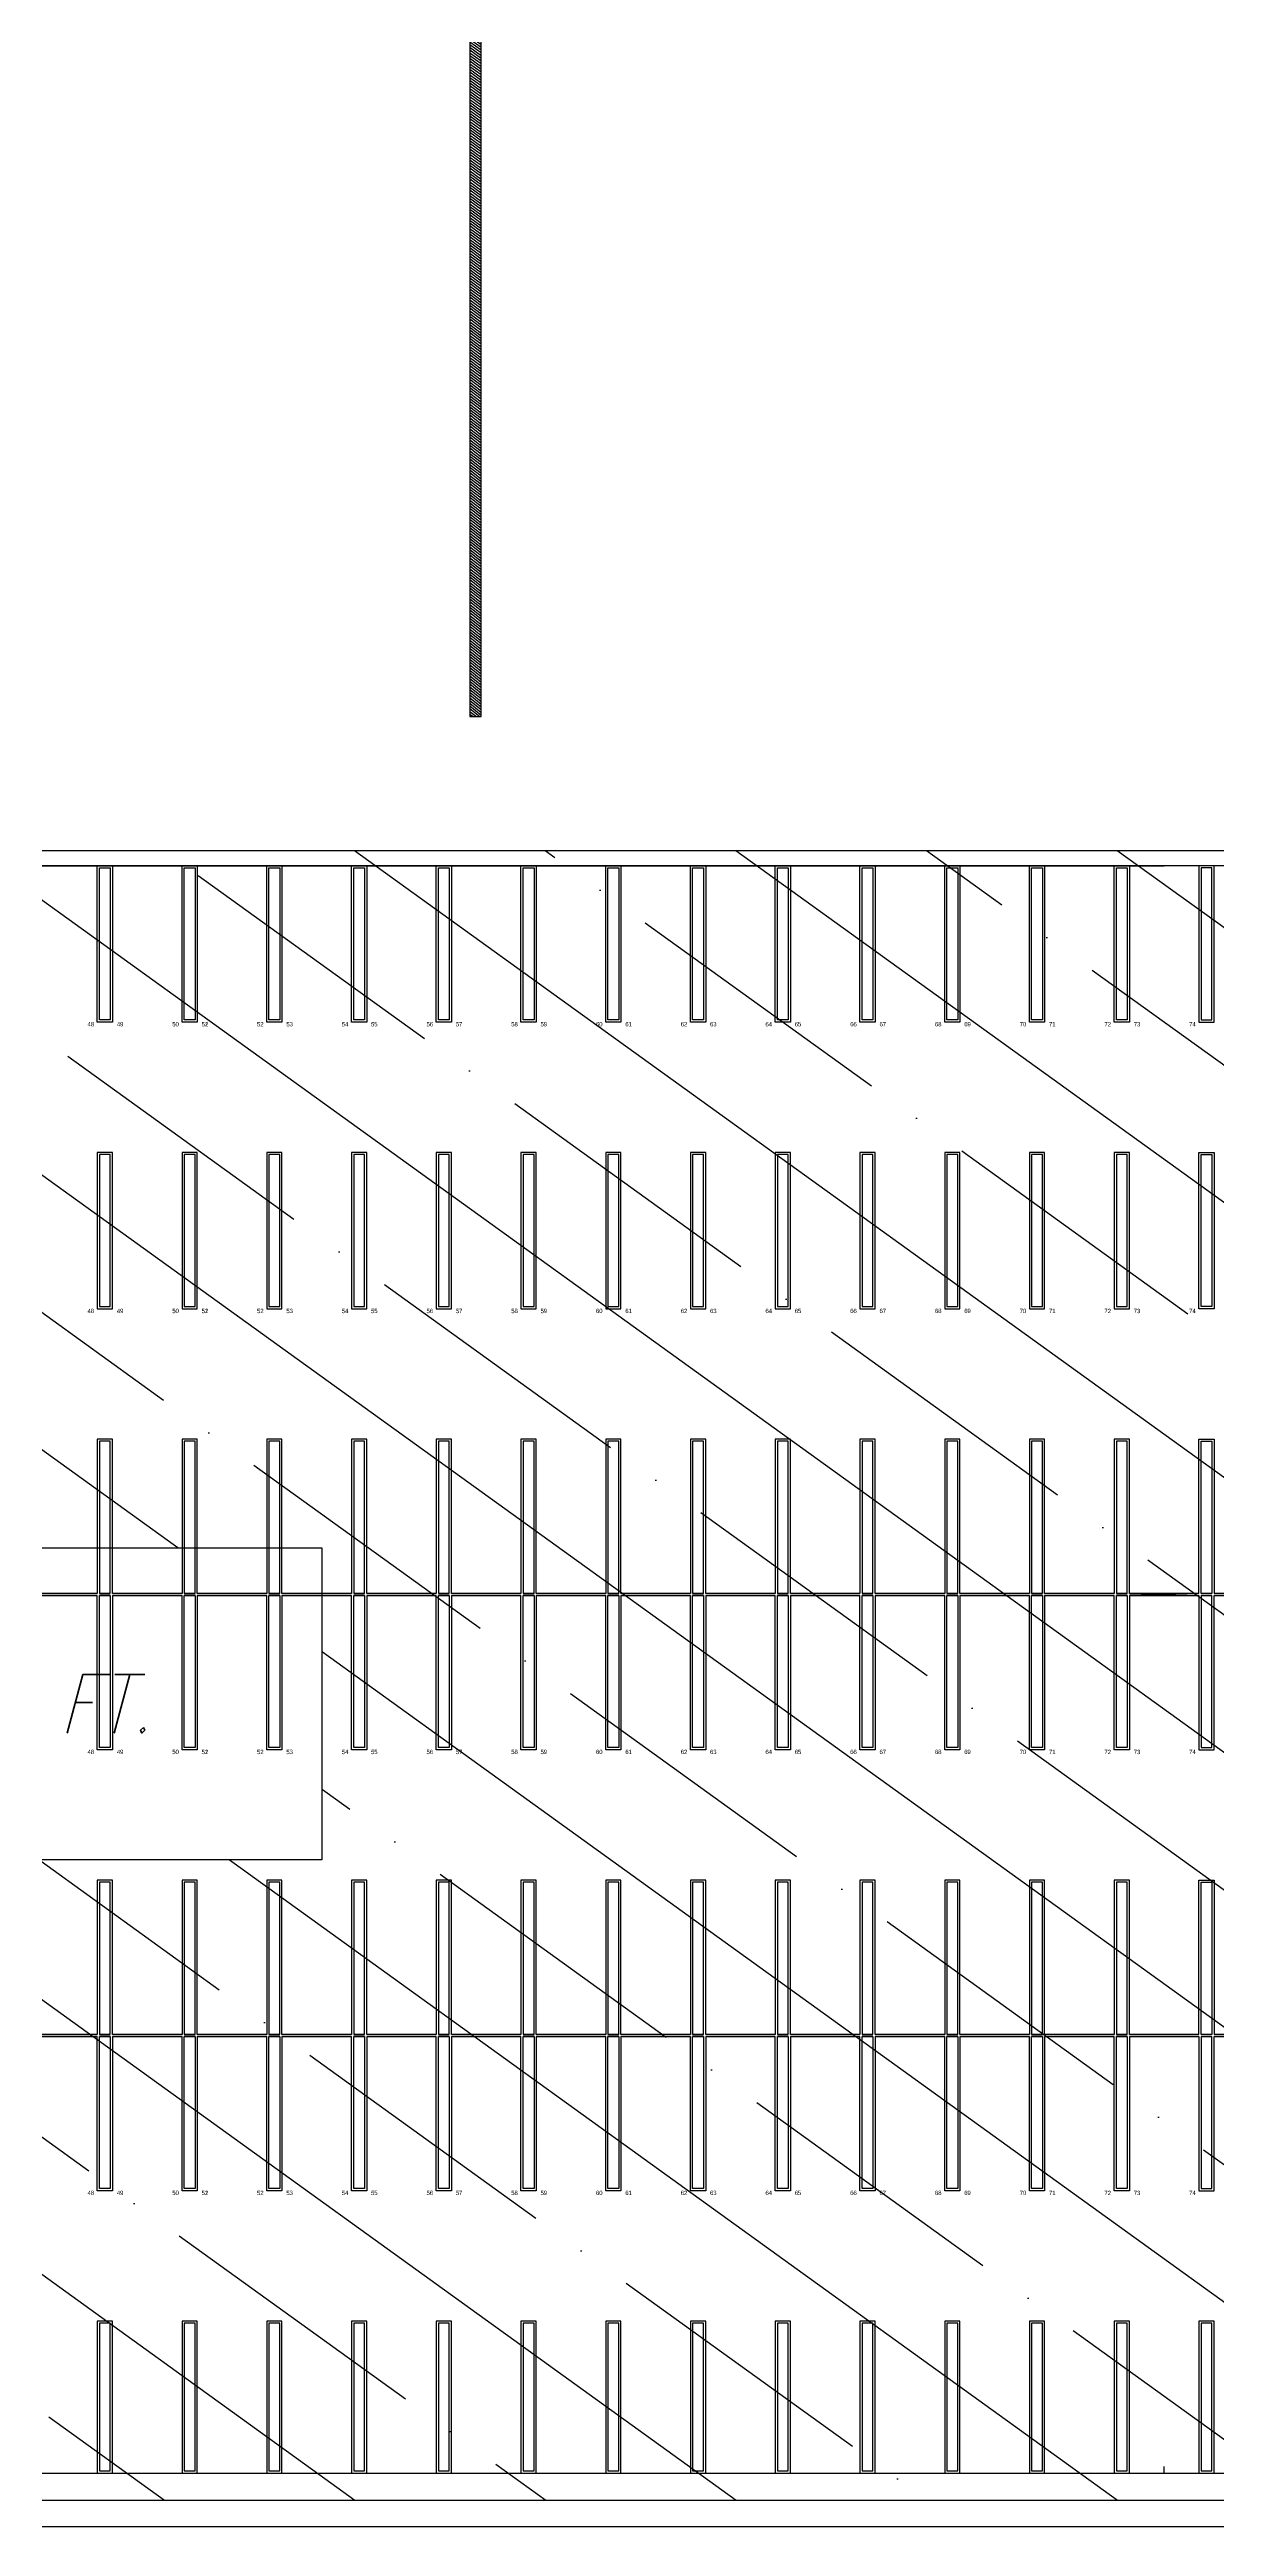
# Model space of a CAD drawing. Header units: inches. Extents: x -233729 to 737493, y -275239 to 196021.
# Drawn here: x 550942 to 590815, y -88617 to -3958 of the extents above; entities that cross this region are included whole.
import ezdxf
from ezdxf.lldxf.tags import DXFTag

# ---------------------------------------------------------------- set-up
doc = ezdxf.new("R2010")
doc.units = ezdxf.units.IN
doc.header["$MEASUREMENT"] = 0
for name, color, linetype in [('_FL_AREAS', 92, 'Continuous'), ('_FL_NEW WH_Pallets', 1, 'Continuous'), ('_FL_NEW WH_WALLS', 1, 'Continuous'), ('PR-CONCRETE', 224, 'Continuous'), ('PR-CONCRETE HATCH', 253, 'Continuous')]:
    doc.layers.add(name, color=color, linetype=linetype)
doc.layers.add('PR-RETAINING WALLS', color=4, linetype='Continuous', lineweight=25)
doc.styles.add('FL_THIN_TXT', font='romans.shx', dxfattribs={"width": 0.85, "oblique": 15})
doc.styles.get("Standard").update_dxf_attribs({"font": 'arial.ttf'})
tags = doc.linetypes.add('DASHDOT2', pattern=[12.7, 6.35, -3.175, 0, -3.175]).pattern_tags.tags
tags[10:11] = [DXFTag(74, 4), DXFTag(75, 0), DXFTag(340, '0'), DXFTag(46, 0.0), DXFTag(50, 0.0), DXFTag(44, 0.0), DXFTag(45, 0.0)]
tags[8:9] = [DXFTag(74, 4), DXFTag(75, 0), DXFTag(340, '0'), DXFTag(46, 0.0), DXFTag(50, 0.0), DXFTag(44, 0.0), DXFTag(45, 0.0)]
tags[6:7] = [DXFTag(74, 4), DXFTag(75, 0), DXFTag(340, '0'), DXFTag(46, 0.0), DXFTag(50, 0.0), DXFTag(44, 0.0), DXFTag(45, 0.0)]
tags[4:5] = [DXFTag(74, 4), DXFTag(75, 0), DXFTag(340, '0'), DXFTag(46, 0.0), DXFTag(50, 0.0), DXFTag(44, 0.0), DXFTag(45, 0.0)]

# ---------------------------------------------------------------- blocks, each defined once
blk = doc.blocks.new('A$Cd2fab3cb')
at = {"layer": 'PR-CONCRETE HATCH', "linetype": 'DASHDOT2', "transparency": 33554559}
h = blk.add_hatch(dxfattribs=at)
h.set_pattern_fill('ANSI35', color=256, scale=100)
h.set_pattern_definition([(45, (-1598098.226, -830189.208), (-17.67766953, 17.67766953), []), (45, (-1598080.55, -830189.208), (-17.67766953, 17.67766953), [31.25, -6.25, 0, -6.25])])
h.paths.add_polyline_path([(118.26, 135.82), (300.88, 106.22), (182.68, -622.78), (0.07, -593.17)])
at = {"layer": 'PR-RETAINING WALLS'}
h = blk.add_hatch(dxfattribs=at)
h.set_pattern_fill('ANSI31', color=256, scale=2)
h.set_pattern_definition([(45, (-1598098.7279, -830192.30263), (-0.176776695297, 0.176776695297), [])])
h.paths.add_polyline_path([(-48.51, -299.23), (30.46, -312.02), (30.66, -310.77), (-48.31, -297.98)])
at = {"layer": 'PR-CONCRETE'}
blk.add_lwpolyline([(183.1, -620.22), (300.88, 106.22), (-375.29, 215.84, 0.414214), (-426.92, 178.63), (-589.53, -824.37, -0.225878), (-596.57, -834.55, 1.082972), (-534.25, -925.43, -0.21352), (-522.41, -922.28), (-198.23, -974.84, -0.413147), (-160.99, -1026.3), (-166.15, -1058.87)], format="xyb", dxfattribs=at)
at = {"layer": 'PR-CONCRETE HATCH', "linetype": 'DASHDOT2'}
blk.add_lwpolyline([(0.07, -593.17), (117.9, 133.57)], dxfattribs=at)
at = {"layer": 'PR-RETAINING WALLS'}
blk.add_lwpolyline([(-48.51, -299.23), (30.46, -312.02), (30.66, -310.77), (-48.31, -297.98), (-48.51, -299.23)], dxfattribs=at)
blk = doc.blocks.new('A$C4bdc07ce')
at = {"layer": '_FL_NEW WH_Pallets'}
for p, q in [((0, 0), (4452, 0)), ((2979, -1005), (2883, -1005)), ((2979, -1008), (2883, -1008)), ((2883, -1008), (2979, -1008)), ((2997, -1005), (2982, -1005)), ((2997, -1008), (2982, -1008)), ((2982, -1008), (2997, -1008)), ((3096, -1005), (3000, -1005)), ((3096, -1008), (3000, -1008)), ((3000, -1008), (3096, -1008)), ((3114, -1005), (3099, -1005)), ((3114, -1008), (3099, -1008)), ((3099, -1008), (3114, -1008)), ((3213, -1005), (3117, -1005)), ((3213, -1008), (3117, -1008)), ((3117, -1008), (3213, -1008)), ((3231, -1005), (3216, -1005)), ((3231, -1008), (3216, -1008)), ((3216, -1008), (3231, -1008)), ((3330, -1005), (3234, -1005)), ((3330, -1008), (3234, -1008)), ((3234, -1008), (3330, -1008)), ((3348, -1005), (3333, -1005)), ((3348, -1008), (3333, -1008)), ((3333, -1008), (3348, -1008)), ((3447, -1005), (3351, -1005)), ((3447, -1008), (3351, -1008)), ((3351, -1008), (3447, -1008)), ((3465, -1005), (3450, -1005)), ((3465, -1008), (3450, -1008)), ((3450, -1008), (3465, -1008)), ((3564, -1005), (3468, -1005)), ((3564, -1008), (3468, -1008)), ((3468, -1008), (3564, -1008)), ((3582, -1005), (3567, -1005)), ((3582, -1008), (3567, -1008)), ((3567, -1008), (3582, -1008)), ((3681, -1005), (3585, -1005)), ((3681, -1008), (3585, -1008)), ((3585, -1008), (3681, -1008)), ((3699, -1005), (3684, -1005)), ((3699, -1008), (3684, -1008)), ((3684, -1008), (3699, -1008)), ((3798, -1005), (3702, -1005)), ((3798, -1008), (3702, -1008)), ((3702, -1008), (3798, -1008)), ((3816, -1005), (3801, -1005)), ((3816, -1008), (3801, -1008)), ((3801, -1008), (3816, -1008)), ((3915, -1005), (3819, -1005)), ((3915, -1008), (3819, -1008)), ((3819, -1008), (3915, -1008)), ((3933, -1005), (3918, -1005)), ((3933, -1008), (3918, -1008)), ((3918, -1008), (3933, -1008)), ((4032, -1005), (3936, -1005)), ((4032, -1008), (3936, -1008)), ((3936, -1008), (4032, -1008)), ((4050, -1005), (4035, -1005)), ((4050, -1008), (4035, -1008)), ((4035, -1008), (4050, -1008)), ((4149, -1005), (4053, -1005)), ((4149, -1008), (4053, -1008)), ((4053, -1008), (4149, -1008)), ((4167, -1005), (4152, -1005)), ((4167, -1008), (4152, -1008)), ((4152, -1008), (4167, -1008)), ((4266, -1005), (4170, -1005)), ((4266, -1008), (4170, -1008)), ((4170, -1008), (4266, -1008)), ((4284, -1005), (4269, -1005)), ((4284, -1008), (4269, -1008)), ((4269, -1008), (4284, -1008)), ((4383, -1005), (4287, -1005)), ((4383, -1008), (4287, -1008)), ((4287, -1008), (4383, -1008)), ((4401, -1005), (4386, -1005)), ((4401, -1008), (4386, -1008)), ((4386, -1008), (4401, -1008)), ((4500, -1005), (4404, -1005)), ((4404, -1005), (4500, -1008)), ((4500, -1005), (4404, -1008)), ((4500, -1008), (4404, -1008)), ((4404, -1008), (4500, -1008)), ((4518, -1005), (4503, -1005)), ((4518, -1008), (4503, -1008)), ((4503, -1008), (4518, -1008)), ((4617, -1005), (4521, -1005)), ((4617, -1008), (4521, -1008)), ((4521, -1008), (4617, -1008)), ((2979, -1614), (2883, -1614)), ((2979, -1617), (2883, -1617)), ((2883, -1617), (2979, -1617)), ((2997, -1614), (2982, -1614)), ((2997, -1617), (2982, -1617)), ((2982, -1617), (2997, -1617)), ((3096, -1614), (3000, -1614)), ((3096, -1617), (3000, -1617)), ((3000, -1617), (3096, -1617)), ((3114, -1614), (3099, -1614)), ((3114, -1617), (3099, -1617)), ((3099, -1617), (3114, -1617)), ((3213, -1614), (3117, -1614)), ((3213, -1617), (3117, -1617)), ((3117, -1617), (3213, -1617)), ((3231, -1614), (3216, -1614)), ((3231, -1617), (3216, -1617)), ((3216, -1617), (3231, -1617)), ((3330, -1614), (3234, -1614)), ((3330, -1617), (3234, -1617)), ((3234, -1617), (3330, -1617)), ((3348, -1614), (3333, -1614)), ((3348, -1617), (3333, -1617)), ((3333, -1617), (3348, -1617)), ((3447, -1614), (3351, -1614)), ((3447, -1617), (3351, -1617)), ((3351, -1617), (3447, -1617)), ((3465, -1614), (3450, -1614)), ((3465, -1617), (3450, -1617)), ((3450, -1617), (3465, -1617)), ((3564, -1614), (3468, -1614)), ((3564, -1617), (3468, -1617)), ((3468, -1617), (3564, -1617)), ((3582, -1614), (3567, -1614)), ((3582, -1617), (3567, -1617)), ((3567, -1617), (3582, -1617)), ((3681, -1614), (3585, -1614)), ((3681, -1617), (3585, -1617)), ((3585, -1617), (3681, -1617)), ((3699, -1614), (3684, -1614)), ((3699, -1617), (3684, -1617)), ((3684, -1617), (3699, -1617)), ((3798, -1614), (3702, -1614)), ((3798, -1617), (3702, -1617)), ((3702, -1617), (3798, -1617)), ((3816, -1614), (3801, -1614)), ((3816, -1617), (3801, -1617)), ((3801, -1617), (3816, -1617)), ((3915, -1614), (3819, -1614)), ((3915, -1617), (3819, -1617)), ((3819, -1617), (3915, -1617)), ((3933, -1614), (3918, -1614)), ((3933, -1617), (3918, -1617)), ((3918, -1617), (3933, -1617)), ((4032, -1614), (3936, -1614)), ((4032, -1617), (3936, -1617)), ((3936, -1617), (4032, -1617)), ((4050, -1614), (4035, -1614)), ((4050, -1617), (4035, -1617)), ((4035, -1617), (4050, -1617)), ((4149, -1614), (4053, -1614)), ((4149, -1617), (4053, -1617)), ((4053, -1617), (4149, -1617)), ((4167, -1614), (4152, -1614)), ((4167, -1617), (4152, -1617)), ((4152, -1617), (4167, -1617)), ((4266, -1614), (4170, -1614)), ((4266, -1617), (4170, -1617)), ((4170, -1617), (4266, -1617)), ((4284, -1614), (4269, -1614)), ((4284, -1617), (4269, -1617)), ((4269, -1617), (4284, -1617)), ((4383, -1614), (4287, -1614)), ((4383, -1617), (4287, -1617)), ((4287, -1617), (4383, -1617)), ((4401, -1614), (4386, -1614)), ((4401, -1617), (4386, -1617)), ((4386, -1617), (4401, -1617)), ((4500, -1614), (4404, -1614)), ((4500, -1617), (4404, -1617)), ((4404, -1617), (4500, -1617)), ((4518, -1614), (4503, -1614)), ((4518, -1617), (4503, -1617)), ((4503, -1617), (4518, -1617)), ((4617, -1614), (4521, -1614)), ((4617, -1617), (4521, -1617)), ((4521, -1617), (4617, -1617)), ((4452, -2220), (4452, -2211))]:
    blk.add_line(p, q, dxfattribs=at)
for points in [[(0, -2220), (0, -2220), (8904, -2220), (8904, 0), (0, 0), (0, -2220)], [(3000, 0), (3000, 0), (3000, -216), (2979, -216), (2979, 0), (3000, 0)], [(3117, 0), (3117, 0), (3117, -216), (3096, -216), (3096, 0), (3117, 0)], [(3234, 0), (3234, 0), (3234, -216), (3213, -216), (3213, 0), (3234, 0)], [(3351, 0), (3351, 0), (3351, -216), (3330, -216), (3330, 0), (3351, 0)], [(3468, 0), (3468, 0), (3468, -216), (3447, -216), (3447, 0), (3468, 0)], [(3585, 0), (3585, 0), (3585, -216), (3564, -216), (3564, 0), (3585, 0)], [(3702, 0), (3702, 0), (3702, -216), (3681, -216), (3681, 0), (3702, 0)], [(3819, 0), (3819, 0), (3819, -216), (3798, -216), (3798, 0), (3819, 0)], [(3936, 0), (3936, 0), (3936, -216), (3915, -216), (3915, 0), (3936, 0)], [(4053, 0), (4053, 0), (4053, -216), (4032, -216), (4032, 0), (4053, 0)], [(4170, 0), (4170, 0), (4170, -216), (4149, -216), (4149, 0), (4170, 0)], [(4287, 0), (4287, 0), (4287, -216), (4266, -216), (4266, 0), (4287, 0)], [(4404, 0), (4404, 0), (4404, -216), (4383, -216), (4383, 0), (4404, 0)], [(4500, 0), (4500, 0), (4500, -216), (4521, -216), (4521, 0), (4500, 0)], [(3000, -612), (3000, -612), (3000, -396), (2979, -396), (2979, -612), (3000, -612)], [(3117, -612), (3117, -612), (3117, -396), (3096, -396), (3096, -612), (3117, -612)], [(3234, -612), (3234, -612), (3234, -396), (3213, -396), (3213, -612), (3234, -612)], [(3351, -612), (3351, -612), (3351, -396), (3330, -396), (3330, -612), (3351, -612)], [(3468, -612), (3468, -612), (3468, -396), (3447, -396), (3447, -612), (3468, -612)], [(3585, -612), (3585, -612), (3585, -396), (3564, -396), (3564, -612), (3585, -612)], [(3702, -612), (3702, -612), (3702, -396), (3681, -396), (3681, -612), (3702, -612)], [(3819, -612), (3819, -612), (3819, -396), (3798, -396), (3798, -612), (3819, -612)], [(3936, -612), (3936, -612), (3936, -396), (3915, -396), (3915, -612), (3936, -612)], [(4053, -612), (4053, -612), (4053, -396), (4032, -396), (4032, -612), (4053, -612)], [(4170, -612), (4170, -612), (4170, -396), (4149, -396), (4149, -612), (4170, -612)], [(4287, -612), (4287, -612), (4287, -396), (4266, -396), (4266, -612), (4287, -612)], [(4404, -612), (4404, -612), (4404, -396), (4383, -396), (4383, -612), (4404, -612)], [(4500, -612), (4500, -612), (4500, -396), (4521, -396), (4521, -612), (4500, -612)], [(3000, -1005), (3000, -792), (2979, -792), (2979, -1005)], [(3117, -1005), (3117, -792), (3096, -792), (3096, -1005)], [(3234, -1005), (3234, -792), (3213, -792), (3213, -1005)], [(3351, -1005), (3351, -792), (3330, -792), (3330, -1005)], [(3468, -1005), (3468, -792), (3447, -792), (3447, -1005)], [(3585, -1005), (3585, -792), (3564, -792), (3564, -1005)], [(3702, -1005), (3702, -792), (3681, -792), (3681, -1005)], [(3819, -1005), (3819, -792), (3798, -792), (3798, -1005)], [(3936, -1005), (3936, -792), (3915, -792), (3915, -1005)], [(4053, -1005), (4053, -792), (4032, -792), (4032, -1005)], [(4170, -1005), (4170, -792), (4149, -792), (4149, -1005)], [(4287, -1005), (4287, -792), (4266, -792), (4266, -1005)], [(4404, -1005), (4404, -792), (4383, -792), (4383, -1005)], [(4500, -1005), (4500, -792), (4521, -792), (4521, -1005)], [(3000, -1008), (3000, -1221), (2979, -1221), (2979, -1008)], [(2982, -1005), (2997, -1005)], [(2982, -1008), (2997, -1008)], [(3117, -1008), (3117, -1221), (3096, -1221), (3096, -1008)], [(3099, -1005), (3114, -1005)], [(3099, -1008), (3114, -1008)], [(3234, -1008), (3234, -1221), (3213, -1221), (3213, -1008)], [(3216, -1005), (3231, -1005)], [(3216, -1008), (3231, -1008)], [(3351, -1008), (3351, -1221), (3330, -1221), (3330, -1008)], [(3333, -1005), (3348, -1005)], [(3333, -1008), (3348, -1008)], [(3468, -1008), (3468, -1221), (3447, -1221), (3447, -1008)], [(3450, -1005), (3465, -1005)], [(3450, -1008), (3465, -1008)], [(3585, -1008), (3585, -1221), (3564, -1221), (3564, -1008)], [(3567, -1005), (3582, -1005)], [(3567, -1008), (3582, -1008)], [(3702, -1008), (3702, -1221), (3681, -1221), (3681, -1008)], [(3684, -1005), (3699, -1005)], [(3684, -1008), (3699, -1008)], [(3819, -1008), (3819, -1221), (3798, -1221), (3798, -1008)], [(3801, -1005), (3816, -1005)], [(3801, -1008), (3816, -1008)], [(3936, -1008), (3936, -1221), (3915, -1221), (3915, -1008)], [(3918, -1005), (3933, -1005)], [(3918, -1008), (3933, -1008)], [(4053, -1008), (4053, -1221), (4032, -1221), (4032, -1008)], [(4035, -1005), (4050, -1005)], [(4035, -1008), (4050, -1008)], [(4170, -1008), (4170, -1221), (4149, -1221), (4149, -1008)], [(4152, -1005), (4167, -1005)], [(4152, -1008), (4167, -1008)], [(4287, -1008), (4287, -1221), (4266, -1221), (4266, -1008)], [(4269, -1005), (4284, -1005)], [(4269, -1008), (4284, -1008)], [(4404, -1008), (4404, -1221), (4383, -1221), (4383, -1008)], [(4386, -1005), (4401, -1005)], [(4386, -1008), (4401, -1008)], [(4500, -1008), (4500, -1221), (4521, -1221), (4521, -1008)], [(4518, -1005), (4503, -1005)], [(4518, -1008), (4503, -1008)], [(3000, -1614), (3000, -1401), (2979, -1401), (2979, -1614)], [(3117, -1614), (3117, -1401), (3096, -1401), (3096, -1614)], [(3234, -1614), (3234, -1401), (3213, -1401), (3213, -1614)], [(3351, -1614), (3351, -1401), (3330, -1401), (3330, -1614)], [(3468, -1614), (3468, -1401), (3447, -1401), (3447, -1614)], [(3585, -1614), (3585, -1401), (3564, -1401), (3564, -1614)], [(3702, -1614), (3702, -1401), (3681, -1401), (3681, -1614)], [(3819, -1614), (3819, -1401), (3798, -1401), (3798, -1614)], [(3936, -1614), (3936, -1401), (3915, -1401), (3915, -1614)], [(4053, -1614), (4053, -1401), (4032, -1401), (4032, -1614)], [(4170, -1614), (4170, -1401), (4149, -1401), (4149, -1614)], [(4287, -1614), (4287, -1401), (4266, -1401), (4266, -1614)], [(4404, -1614), (4404, -1401), (4383, -1401), (4383, -1614)], [(4500, -1614), (4500, -1401), (4521, -1401), (4521, -1614)], [(3000, -1617), (3000, -1830), (2979, -1830), (2979, -1617)], [(2982, -1614), (2997, -1614)], [(2982, -1617), (2997, -1617)], [(3117, -1617), (3117, -1830), (3096, -1830), (3096, -1617)], [(3099, -1614), (3114, -1614)], [(3099, -1617), (3114, -1617)], [(3234, -1617), (3234, -1830), (3213, -1830), (3213, -1617)], [(3216, -1614), (3231, -1614)], [(3216, -1617), (3231, -1617)], [(3351, -1617), (3351, -1830), (3330, -1830), (3330, -1617)], [(3333, -1614), (3348, -1614)], [(3333, -1617), (3348, -1617)], [(3468, -1617), (3468, -1830), (3447, -1830), (3447, -1617)], [(3450, -1614), (3465, -1614)], [(3450, -1617), (3465, -1617)], [(3585, -1617), (3585, -1830), (3564, -1830), (3564, -1617)], [(3567, -1614), (3582, -1614)], [(3567, -1617), (3582, -1617)], [(3702, -1617), (3702, -1830), (3681, -1830), (3681, -1617)], [(3684, -1614), (3699, -1614)], [(3684, -1617), (3699, -1617)], [(3819, -1617), (3819, -1830), (3798, -1830), (3798, -1617)], [(3801, -1614), (3816, -1614)], [(3801, -1617), (3816, -1617)], [(3936, -1617), (3936, -1830), (3915, -1830), (3915, -1617)], [(3918, -1614), (3933, -1614)], [(3918, -1617), (3933, -1617)], [(4053, -1617), (4053, -1830), (4032, -1830), (4032, -1617)], [(4035, -1614), (4050, -1614)], [(4035, -1617), (4050, -1617)], [(4170, -1617), (4170, -1830), (4149, -1830), (4149, -1617)], [(4152, -1614), (4167, -1614)], [(4152, -1617), (4167, -1617)], [(4287, -1617), (4287, -1830), (4266, -1830), (4266, -1617)], [(4269, -1614), (4284, -1614)], [(4269, -1617), (4284, -1617)], [(4404, -1617), (4404, -1830), (4383, -1830), (4383, -1617)], [(4386, -1614), (4401, -1614)], [(4386, -1617), (4401, -1617)], [(4500, -1617), (4500, -1830), (4521, -1830), (4521, -1617)], [(4518, -1614), (4503, -1614)], [(4518, -1617), (4503, -1617)], [(2979, -2010), (2979, -2010), (2979, -2220), (3000, -2220), (3000, -2010), (2979, -2010)], [(3096, -2010), (3096, -2010), (3096, -2220), (3117, -2220), (3117, -2010), (3096, -2010)], [(3213, -2010), (3213, -2010), (3213, -2220), (3234, -2220), (3234, -2010), (3213, -2010)], [(3330, -2010), (3330, -2010), (3330, -2220), (3351, -2220), (3351, -2010), (3330, -2010)], [(3447, -2010), (3447, -2010), (3447, -2220), (3468, -2220), (3468, -2010), (3447, -2010)], [(3564, -2010), (3564, -2010), (3564, -2220), (3585, -2220), (3585, -2010), (3564, -2010)], [(3681, -2010), (3681, -2010), (3681, -2220), (3702, -2220), (3702, -2010), (3681, -2010)], [(3798, -2010), (3798, -2010), (3798, -2220), (3819, -2220), (3819, -2010), (3798, -2010)], [(3915, -2010), (3915, -2010), (3915, -2220), (3936, -2220), (3936, -2010), (3915, -2010)], [(4032, -2010), (4032, -2010), (4032, -2220), (4053, -2220), (4053, -2010), (4032, -2010)], [(4149, -2010), (4149, -2010), (4149, -2220), (4170, -2220), (4170, -2010), (4149, -2010)], [(4266, -2010), (4266, -2010), (4266, -2220), (4287, -2220), (4287, -2010), (4266, -2010)], [(4383, -2010), (4383, -2010), (4383, -2220), (4404, -2220), (4404, -2010), (4383, -2010)], [(4500, -2010), (4500, -2010), (4500, -2220), (4521, -2220), (4521, -2010), (4500, -2010)]]:
    blk.add_lwpolyline(points, dxfattribs=at)
for points in [[(2997, -3), (2997, -213), (2982, -213), (2982, -3)], [(3114, -3), (3114, -213), (3099, -213), (3099, -3)], [(3231, -3), (3231, -213), (3216, -213), (3216, -3)], [(3348, -3), (3348, -213), (3333, -213), (3333, -3)], [(3465, -3), (3465, -213), (3450, -213), (3450, -3)], [(3582, -3), (3582, -213), (3567, -213), (3567, -3)], [(3699, -3), (3699, -213), (3684, -213), (3684, -3)], [(3816, -3), (3816, -213), (3801, -213), (3801, -3)], [(3933, -3), (3933, -213), (3918, -213), (3918, -3)], [(4050, -3), (4050, -213), (4035, -213), (4035, -3)], [(4167, -3), (4167, -213), (4152, -213), (4152, -3)], [(4284, -3), (4284, -213), (4269, -213), (4269, -3)], [(4401, -3), (4401, -213), (4386, -213), (4386, -3)], [(4503, -3), (4503, -213), (4518, -213), (4518, -3)], [(2997, -609), (2997, -399), (2982, -399), (2982, -609)], [(3114, -609), (3114, -399), (3099, -399), (3099, -609)], [(3231, -609), (3231, -399), (3216, -399), (3216, -609)], [(3348, -609), (3348, -399), (3333, -399), (3333, -609)], [(3465, -609), (3465, -399), (3450, -399), (3450, -609)], [(3582, -609), (3582, -399), (3567, -399), (3567, -609)], [(3699, -609), (3699, -399), (3684, -399), (3684, -609)], [(3816, -609), (3816, -399), (3801, -399), (3801, -609)], [(3933, -609), (3933, -399), (3918, -399), (3918, -609)], [(4050, -609), (4050, -399), (4035, -399), (4035, -609)], [(4167, -609), (4167, -399), (4152, -399), (4152, -609)], [(4284, -609), (4284, -399), (4269, -399), (4269, -609)], [(4401, -609), (4401, -399), (4386, -399), (4386, -609)], [(4503, -609), (4503, -399), (4518, -399), (4518, -609)], [(2997, -1005), (2997, -795), (2982, -795), (2982, -1005)], [(3114, -1005), (3114, -795), (3099, -795), (3099, -1005)], [(3231, -1005), (3231, -795), (3216, -795), (3216, -1005)], [(3348, -1005), (3348, -795), (3333, -795), (3333, -1005)], [(3465, -1005), (3465, -795), (3450, -795), (3450, -1005)], [(3582, -1005), (3582, -795), (3567, -795), (3567, -1005)], [(3699, -1005), (3699, -795), (3684, -795), (3684, -1005)], [(3816, -1005), (3816, -795), (3801, -795), (3801, -1005)], [(3933, -1005), (3933, -795), (3918, -795), (3918, -1005)], [(4050, -1005), (4050, -795), (4035, -795), (4035, -1005)], [(4167, -1005), (4167, -795), (4152, -795), (4152, -1005)], [(4284, -1005), (4284, -795), (4269, -795), (4269, -1005)], [(4401, -1005), (4401, -795), (4386, -795), (4386, -1005)], [(4503, -1005), (4503, -795), (4518, -795), (4518, -1005)], [(2997, -1008), (2997, -1218), (2982, -1218), (2982, -1008)], [(3000, -1005), (3000, -1005)], [(3000, -1008), (3000, -1008)], [(3114, -1008), (3114, -1218), (3099, -1218), (3099, -1008)], [(3117, -1005), (3117, -1005)], [(3117, -1008), (3117, -1008)], [(3231, -1008), (3231, -1218), (3216, -1218), (3216, -1008)], [(3234, -1005), (3234, -1005)], [(3234, -1008), (3234, -1008)], [(3348, -1008), (3348, -1218), (3333, -1218), (3333, -1008)], [(3351, -1005), (3351, -1005)], [(3351, -1008), (3351, -1008)], [(3465, -1008), (3465, -1218), (3450, -1218), (3450, -1008)], [(3468, -1005), (3468, -1005)], [(3468, -1008), (3468, -1008)], [(3582, -1008), (3582, -1218), (3567, -1218), (3567, -1008)], [(3585, -1005), (3585, -1005)], [(3585, -1008), (3585, -1008)], [(3699, -1008), (3699, -1218), (3684, -1218), (3684, -1008)], [(3702, -1005), (3702, -1005)], [(3702, -1008), (3702, -1008)], [(3816, -1008), (3816, -1218), (3801, -1218), (3801, -1008)], [(3819, -1005), (3819, -1005)], [(3819, -1008), (3819, -1008)], [(3933, -1008), (3933, -1218), (3918, -1218), (3918, -1008)], [(3936, -1005), (3936, -1005)], [(3936, -1008), (3936, -1008)], [(4050, -1008), (4050, -1218), (4035, -1218), (4035, -1008)], [(4053, -1005), (4053, -1005)], [(4053, -1008), (4053, -1008)], [(4167, -1008), (4167, -1218), (4152, -1218), (4152, -1008)], [(4170, -1005), (4170, -1005)], [(4170, -1008), (4170, -1008)], [(4284, -1008), (4284, -1218), (4269, -1218), (4269, -1008)], [(4287, -1005), (4287, -1005)], [(4287, -1008), (4287, -1008)], [(4401, -1008), (4401, -1218), (4386, -1218), (4386, -1008)], [(4404, -1005), (4404, -1005)], [(4404, -1008), (4404, -1008)], [(4500, -1005), (4500, -1005)], [(4500, -1008), (4500, -1008)], [(4503, -1008), (4503, -1218), (4518, -1218), (4518, -1008)], [(2997, -1614), (2997, -1404), (2982, -1404), (2982, -1614)], [(3114, -1614), (3114, -1404), (3099, -1404), (3099, -1614)], [(3231, -1614), (3231, -1404), (3216, -1404), (3216, -1614)], [(3348, -1614), (3348, -1404), (3333, -1404), (3333, -1614)], [(3465, -1614), (3465, -1404), (3450, -1404), (3450, -1614)], [(3582, -1614), (3582, -1404), (3567, -1404), (3567, -1614)], [(3699, -1614), (3699, -1404), (3684, -1404), (3684, -1614)], [(3816, -1614), (3816, -1404), (3801, -1404), (3801, -1614)], [(3933, -1614), (3933, -1404), (3918, -1404), (3918, -1614)], [(4050, -1614), (4050, -1404), (4035, -1404), (4035, -1614)], [(4167, -1614), (4167, -1404), (4152, -1404), (4152, -1614)], [(4284, -1614), (4284, -1404), (4269, -1404), (4269, -1614)], [(4401, -1614), (4401, -1404), (4386, -1404), (4386, -1614)], [(4503, -1614), (4503, -1404), (4518, -1404), (4518, -1614)], [(2997, -1617), (2997, -1827), (2982, -1827), (2982, -1617)], [(3114, -1617), (3114, -1827), (3099, -1827), (3099, -1617)], [(3231, -1617), (3231, -1827), (3216, -1827), (3216, -1617)], [(3348, -1617), (3348, -1827), (3333, -1827), (3333, -1617)], [(3465, -1617), (3465, -1827), (3450, -1827), (3450, -1617)], [(3582, -1617), (3582, -1827), (3567, -1827), (3567, -1617)], [(3699, -1617), (3699, -1827), (3684, -1827), (3684, -1617)], [(3816, -1617), (3816, -1827), (3801, -1827), (3801, -1617)], [(3933, -1617), (3933, -1827), (3918, -1827), (3918, -1617)], [(4050, -1617), (4050, -1827), (4035, -1827), (4035, -1617)], [(4167, -1617), (4167, -1827), (4152, -1827), (4152, -1617)], [(4284, -1617), (4284, -1827), (4269, -1827), (4269, -1617)], [(4401, -1617), (4401, -1827), (4386, -1827), (4386, -1617)], [(4503, -1617), (4503, -1827), (4518, -1827), (4518, -1617)], [(2982, -2013), (2982, -2217), (2997, -2217), (2997, -2013)], [(3099, -2013), (3099, -2217), (3114, -2217), (3114, -2013)], [(3216, -2013), (3216, -2217), (3231, -2217), (3231, -2013)], [(3333, -2013), (3333, -2217), (3348, -2217), (3348, -2013)], [(3450, -2013), (3450, -2217), (3465, -2217), (3465, -2013)], [(3567, -2013), (3567, -2217), (3582, -2217), (3582, -2013)], [(3684, -2013), (3684, -2217), (3699, -2217), (3699, -2013)], [(3801, -2013), (3801, -2217), (3816, -2217), (3816, -2013)], [(3918, -2013), (3918, -2217), (3933, -2217), (3933, -2013)], [(4035, -2013), (4035, -2217), (4050, -2217), (4050, -2013)], [(4152, -2013), (4152, -2217), (4167, -2217), (4167, -2013)], [(4269, -2013), (4269, -2217), (4284, -2217), (4284, -2013)], [(4386, -2013), (4386, -2217), (4401, -2217), (4401, -2013)], [(4503, -2013), (4503, -2217), (4518, -2217), (4518, -2013)]]:
    blk.add_lwpolyline(points, close=True, dxfattribs=at)
for s, p in [('4', (2965.5, -222)), ('8', (2970, -221.9)), ('4', (3006, -222)), ('9', (3010.4, -221.9)), ('5', (3082.5, -222)), ('0', (3087, -221.9)), ('52', (3123, -222)), ('1', (3127.4, -222)), ('5', (3199.5, -222)), ('2', (3204, -222)), ('5', (3240, -222)), ('3', (3244.4, -221.9)), ('5', (3316.5, -222)), ('4', (3321, -222)), ('5', (3357, -222)), ('5', (3361.4, -221.9)), ('5', (3433.5, -222)), ('6', (3438, -221.9)), ('5', (3474, -222)), ('7', (3478.4, -222)), ('5', (3550.5, -222)), ('8', (3555, -221.9)), ('5', (3591, -222)), ('9', (3595.4, -221.9)), ('6', (3667.5, -221.9)), ('0', (3672, -221.9)), ('6', (3708, -221.9)), ('1', (3712.4, -222)), ('6', (3784.5, -221.9)), ('2', (3789, -222)), ('6', (3825, -221.9)), ('3', (3829.4, -221.9)), ('6', (3901.5, -221.9)), ('4', (3906, -222)), ('6', (3942, -221.9)), ('5', (3946.4, -221.9)), ('6', (4018.5, -221.9)), ('6', (4023, -221.9)), ('6', (4059, -221.9)), ('7', (4063.4, -222)), ('6', (4135.5, -221.9)), ('8', (4140, -221.9)), ('6', (4176, -221.9)), ('9', (4180.4, -221.9)), ('7', (4252.5, -222)), ('0', (4257, -221.9)), ('7', (4293, -222)), ('1', (4297.4, -222)), ('7', (4369.5, -222)), ('2', (4374, -222)), ('7', (4410, -222)), ('3', (4414.4, -222)), ('7', (4486.5, -222)), ('4', (4491, -222)), ('4', (2965.5, -618)), ('8', (2970, -617.9)), ('4', (3006, -618)), ('9', (3010.4, -617.9)), ('5', (3082.5, -618)), ('0', (3087, -617.9)), ('52', (3123, -618)), ('1', (3127.4, -618)), ('5', (3199.5, -618)), ('2', (3204, -618)), ('5', (3240, -618)), ('3', (3244.4, -617.9)), ('5', (3316.5, -618)), ('4', (3321, -618)), ('5', (3357, -618)), ('5', (3361.4, -617.9)), ('5', (3433.5, -618)), ('6', (3438, -617.9)), ('5', (3474, -618)), ('7', (3478.4, -618)), ('5', (3550.5, -618)), ('8', (3555, -617.9)), ('5', (3591, -618)), ('9', (3595.4, -617.9)), ('6', (3667.5, -617.9)), ('0', (3672, -617.9)), ('6', (3708, -617.9)), ('1', (3712.4, -618)), ('6', (3784.5, -617.9)), ('2', (3789, -618)), ('6', (3825, -617.9)), ('3', (3829.4, -617.9)), ('6', (3901.5, -617.9)), ('4', (3906, -618)), ('6', (3942, -617.9)), ('5', (3946.4, -617.9)), ('6', (4018.5, -617.9)), ('6', (4023, -617.9)), ('6', (4059, -617.9)), ('7', (4063.4, -618)), ('6', (4135.5, -617.9)), ('8', (4140, -617.9)), ('6', (4176, -617.9)), ('9', (4180.4, -617.9)), ('7', (4252.5, -618)), ('0', (4257, -617.9)), ('7', (4293, -618)), ('1', (4297.4, -618)), ('7', (4369.5, -618)), ('2', (4374, -618)), ('7', (4410, -618)), ('3', (4414.4, -618)), ('7', (4486.5, -618)), ('4', (4491, -618)), ('4', (2965.5, -1227)), ('8', (2970, -1226.9)), ('4', (3006, -1227)), ('9', (3010.4, -1226.9)), ('5', (3082.5, -1227)), ('0', (3087, -1226.9)), ('52', (3123, -1227)), ('1', (3127.4, -1227)), ('5', (3199.5, -1227)), ('2', (3204, -1227)), ('5', (3240, -1227)), ('3', (3244.4, -1226.9)), ('5', (3316.5, -1227)), ('4', (3321, -1227)), ('5', (3357, -1227)), ('5', (3361.4, -1226.9)), ('5', (3433.5, -1227)), ('6', (3438, -1226.9)), ('5', (3474, -1227)), ('7', (3478.4, -1227)), ('5', (3550.5, -1227)), ('8', (3555, -1226.9)), ('5', (3591, -1227)), ('9', (3595.4, -1226.9)), ('6', (3667.5, -1226.9)), ('0', (3672, -1226.9)), ('6', (3708, -1226.9)), ('1', (3712.4, -1227)), ('6', (3784.5, -1226.9)), ('2', (3789, -1227)), ('6', (3825, -1226.9)), ('3', (3829.4, -1226.9)), ('6', (3901.5, -1226.9)), ('4', (3906, -1227)), ('6', (3942, -1226.9)), ('5', (3946.4, -1226.9)), ('6', (4018.5, -1226.9)), ('6', (4023, -1226.9)), ('6', (4059, -1226.9)), ('7', (4063.4, -1227)), ('6', (4135.5, -1226.9)), ('8', (4140, -1226.9)), ('6', (4176, -1226.9)), ('9', (4180.4, -1226.9)), ('7', (4252.5, -1227)), ('0', (4257, -1226.9)), ('7', (4293, -1227)), ('1', (4297.4, -1227)), ('7', (4369.5, -1227)), ('2', (4374, -1227)), ('7', (4410, -1227)), ('3', (4414.4, -1227)), ('7', (4486.5, -1227)), ('4', (4491, -1227)), ('4', (2965.5, -1836)), ('8', (2970, -1835.9)), ('4', (3006, -1836)), ('9', (3010.4, -1835.9)), ('5', (3082.5, -1836)), ('0', (3087, -1835.9)), ('52', (3123, -1836)), ('1', (3127.4, -1836)), ('5', (3199.5, -1836)), ('2', (3204, -1836)), ('5', (3240, -1836)), ('3', (3244.4, -1835.9)), ('5', (3316.5, -1836)), ('4', (3321, -1836)), ('5', (3357, -1836)), ('5', (3361.4, -1835.9)), ('5', (3433.5, -1836)), ('6', (3438, -1835.9)), ('5', (3474, -1836)), ('7', (3478.4, -1836)), ('5', (3550.5, -1836)), ('8', (3555, -1835.9)), ('5', (3591, -1836)), ('9', (3595.4, -1835.9)), ('6', (3667.5, -1835.9)), ('0', (3672, -1835.9)), ('6', (3708, -1835.9)), ('1', (3712.4, -1836)), ('6', (3784.5, -1835.9)), ('2', (3789, -1836)), ('6', (3825, -1835.9)), ('3', (3829.4, -1835.9)), ('6', (3901.5, -1835.9)), ('4', (3906, -1836)), ('6', (3942, -1835.9)), ('5', (3946.4, -1835.9)), ('6', (4018.5, -1835.9)), ('6', (4023, -1835.9)), ('6', (4059, -1835.9)), ('7', (4063.4, -1836)), ('6', (4135.5, -1835.9)), ('8', (4140, -1835.9)), ('6', (4176, -1835.9)), ('9', (4180.4, -1835.9)), ('7', (4252.5, -1836)), ('0', (4257, -1835.9)), ('7', (4293, -1836)), ('1', (4297.4, -1836)), ('7', (4369.5, -1836)), ('2', (4374, -1836)), ('7', (4410, -1836)), ('3', (4414.4, -1836)), ('7', (4486.5, -1836)), ('4', (4491, -1836))]:
    blk.add_text(s, height=6, dxfattribs=at).set_placement(p)

msp = doc.modelspace()

# ---------------------------------------------------------------- linework, layer by layer
at = {"layer": '_FL_AREAS', "elevation": -162219.4368}
msp.add_lwpolyline([(478846.7411, -88616.80629), (703846.7411, -88616.80629), (703846.7411, -31852.72384), (478846.7411, -31852.72384)], close=True, dxfattribs=at)

# ---------------------------------------------------------------- block references
at = {"layer": '_FL_NEW WH_WALLS', "color": 0, "xscale": 304.799999999516, "yscale": 304.799999999516, "zscale": 304.799999999516, "rotation": 279.2093042914935}
msp.add_blockref('A$Cd2fab3cb', (657699.67072, -2373.84916, -162219.4368), dxfattribs=at)

# ---------------------------------------------------------------- next in the draw order: texts
at = {"layer": '_FL_AREAS', "insert": (530446.14507, -56165.0301, -157505.40018), "char_height": 2000, "width": 28797.4003526, "attachment_point": 1, "style": 'FL_THIN_TXT', "bg_fill": 19, "box_fill_scale": 1.5, "bg_fill_color": 256, "bg_fill_transparency": 0}
msp.add_mtext('\\pxqc;NEW PAD\\P 137476 SQ. FT. \\P(12772)', dxfattribs=at)

# ---------------------------------------------------------------- next in the draw order: block references
at = {"layer": '_FL_NEW WH_Pallets', "color": 0, "xscale": 24.74871794898559, "yscale": 24.74871794898559, "zscale": 24.74871794898559}
msp.add_blockref('A$C4bdc07ce', (478846.7411, -31852.72384, -162219.4368), dxfattribs=at)

doc.saveas('drawing.dxf')
